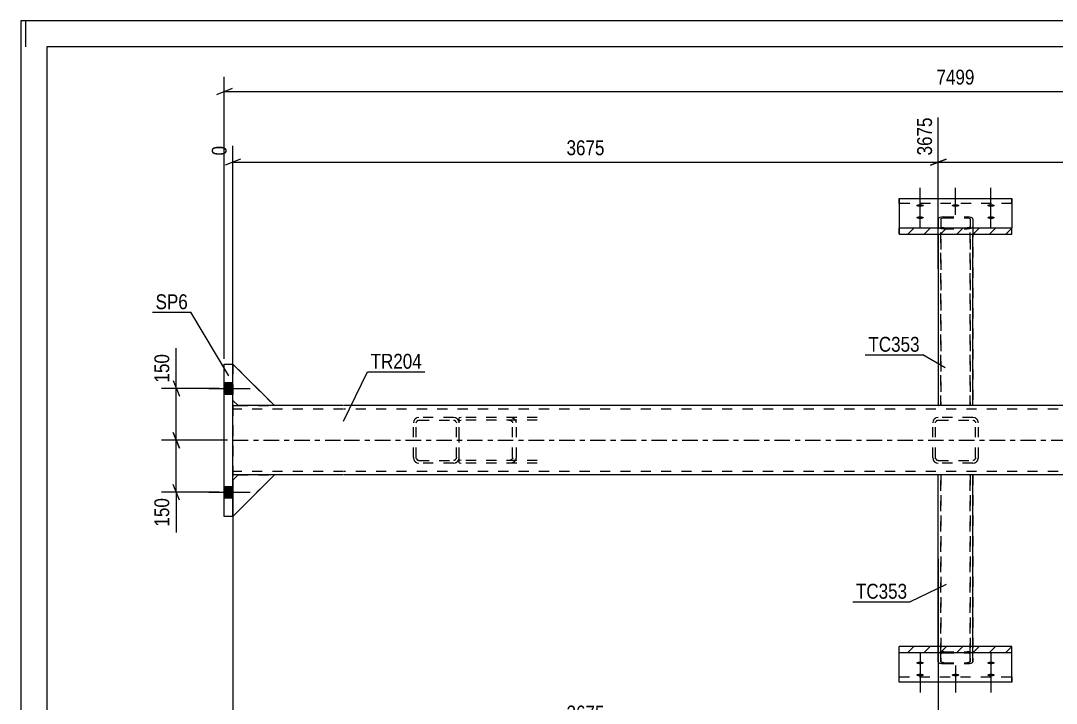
# Model space of a CAD drawing. Header units: millimetres. Extents: x 0 to 841, y 0 to 594.
# Drawn here: x 0 to 199.4, y 462.6 to 594 of the extents above; entities that cross this region are included whole.
import ezdxf

# ---------------------------------------------------------------- set-up
doc = ezdxf.new("R2010")
doc.units = ezdxf.units.MM
doc.linetypes.add('DXK_LINE_DOT2', pattern=[3.9198, 1.9599, -1.9599])
doc.linetypes.add('DXK_LINE_DOT3', pattern=[5.9187, 2.979, -0.9799, 0.9799, -0.9799])
doc.styles.add('Arial Narrow', font='ARIALN.TTF', dxfattribs={"height": 0.2})

# ---------------------------------------------------------------- blocks, each defined once
blk = doc.blocks.new('Unknown-570388081-1132')
at = {"color": 5, "linetype": 'Continuous'}
for p, q in [((841, 594), (0, 594)), ((0, 594), (0, 0)), ((1, 589), (1, 594)), ((836, 589), (5, 589)), ((5, 589), (5, 5))]:
    blk.add_line(p, q, dxfattribs=at)
blk = doc.blocks.new('Part-570388081-1737 - 1689')
at = {"color": 2, "linetype": 'Continuous'}
for p, q in [((40.85, 519.89), (41.85, 519.89)), ((40.85, 507.89), (40.85, 518.55)), ((62.19, 519.89), (48.85, 519.89)), ((176.71, 519.89), (62.29, 519.89)), ((297.75, 519.89), (183.33, 519.89)), ((41.85, 506.55), (40.85, 506.55)), ((62.19, 506.55), (48.85, 506.55)), ((176.71, 506.55), (62.29, 506.55)), ((297.75, 506.55), (183.33, 506.55))]:
    blk.add_line(p, q, dxfattribs=at)
at = {"color": 7, "linetype": 'DXK_LINE_DOT2'}
for p, q in [((40.85, 519.89), (40.85, 506.55)), ((40.85, 519.89), (40.85, 519.89)), ((40.85, 519.89), (40.85, 518.55)), ((40.85, 519.89), (40.85, 519.89)), ((40.85, 519.22), (40.85, 519.22)), ((62.19, 519.22), (40.85, 519.22)), ((40.85, 519.22), (40.85, 519.17)), ((40.85, 519.17), (40.85, 518.55)), ((48.85, 519.89), (41.85, 519.89)), ((297.75, 519.22), (62.29, 519.22)), ((183.33, 519.89), (176.71, 519.89)), ((40.85, 507.38), (40.85, 507.89)), ((40.85, 506.55), (40.85, 507.89)), ((40.85, 507.22), (40.85, 507.22)), ((62.19, 507.22), (40.85, 507.22)), ((40.85, 506.55), (40.85, 506.55)), ((40.85, 506.55), (40.85, 506.55)), ((48.85, 506.55), (41.85, 506.55)), ((297.75, 507.22), (62.29, 507.22)), ((183.33, 506.55), (176.71, 506.55))]:
    blk.add_line(p, q, dxfattribs=at)
at = {"color": 7, "linetype": 'DXK_LINE_DOT3'}
for p, q in [((40.85, 513.22), (62.19, 513.22)), ((62.29, 513.22), (297.75, 513.22))]:
    blk.add_line(p, q, dxfattribs=at)
blk = doc.blocks.new('Part-570388081-1691 - 1689')
at = {"color": 7, "linetype": 'DXK_LINE_DOT2'}
for p, q in [((84.85, 517.62), (84.42, 517.56)), ((84.42, 508.88), (84.42, 517.56)), ((84.42, 516.97), (84.57, 517.05)), ((84.57, 517.05), (84.85, 517.09)), ((99.46, 517.62), (84.85, 517.62)), ((99.46, 517.09), (84.85, 517.09)), ((94.56, 517.54), (94, 517.62)), ((94, 517.09), (94.28, 517.05)), ((94.68, 516.76), (94.73, 516.55)), ((94.73, 509.89), (94.73, 516.55)), ((95.46, 516.55), (95.35, 516.96)), ((95.46, 509.89), (95.46, 516.55)), ((84.57, 509.39), (84.42, 509.47)), ((84.42, 508.88), (84.85, 508.82)), ((84.85, 509.35), (84.57, 509.39)), ((99.46, 509.35), (84.85, 509.35)), ((99.46, 508.82), (84.85, 508.82)), ((94.28, 509.39), (94, 509.35)), ((94, 508.82), (94.56, 508.9)), ((94.73, 509.89), (94.68, 509.68)), ((95.35, 509.48), (95.46, 509.89))]:
    blk.add_line(p, q, dxfattribs=at)
for centre, radius, start, end in [((94.11, 516.4), 0.668, 32.4105, 75.4453), ((94.23, 516.24), 1.34, 32.4105, 75.4453), ((94.11, 510.04), 0.668, 284.5547, 327.5895), ((94.23, 510.19), 1.34, 284.5547, 327.5895)]:
    blk.add_arc(centre, radius, start, end, dxfattribs=at)
blk = doc.blocks.new('Part-570388081-1709 - 1689')
at = {"color": 2, "linetype": 'Continuous'}
for p, q in [((176.69, 473.53), (176.69, 506.55)), ((183.33, 506.55), (176.71, 506.55)), ((183.35, 473.53), (183.35, 506.55))]:
    blk.add_line(p, q, dxfattribs=at)
at = {"color": 7, "linetype": 'DXK_LINE_DOT2'}
for p, q in [((176.69, 506.55), (176.69, 506.55)), ((176.69, 470.58), (176.69, 506.55)), ((176.71, 506.55), (176.69, 506.55)), ((176.71, 506.55), (176.69, 506.55)), ((177.22, 506.55), (177.22, 506.55)), ((177.22, 472.13), (177.22, 506.55)), ((177.22, 506.55), (177.22, 470.58)), ((182.29, 506.55), (182.29, 506.55)), ((182.29, 506.55), (182.29, 506.55)), ((182.66, 506.55), (182.69, 506.55)), ((182.78, 506.55), (182.82, 506.55)), ((182.82, 506.55), (182.82, 506.55)), ((182.82, 472.13), (182.82, 506.55)), ((182.82, 506.55), (182.82, 470.58)), ((183.35, 506.55), (183.33, 506.55)), ((183.35, 506.55), (183.33, 506.55)), ((183.35, 506.55), (183.35, 506.55)), ((183.35, 506.55), (183.35, 470.58)), ((176.69, 472.13), (176.69, 473.53)), ((183.35, 472.13), (183.35, 473.53)), ((176.77, 472.27), (176.69, 472.13)), ((176.69, 470.58), (176.69, 472.13)), ((177, 472.39), (176.77, 472.27)), ((177.35, 472.47), (177, 472.39)), ((177.22, 472.13), (177.26, 472.2)), ((177.22, 470.58), (177.22, 472.13)), ((177.26, 472.2), (177.38, 472.26)), ((177.75, 472.5), (177.35, 472.47)), ((177.38, 472.26), (177.55, 472.3)), ((177.55, 472.3), (177.75, 472.32)), ((177.75, 472.5), (182.29, 472.5)), ((177.75, 472.32), (182.29, 472.32)), ((182.69, 472.47), (182.29, 472.5)), ((182.29, 472.32), (182.49, 472.3)), ((182.49, 472.3), (182.66, 472.26)), ((182.66, 472.26), (182.78, 472.2)), ((183.04, 472.39), (182.69, 472.47)), ((182.78, 472.2), (182.82, 472.13)), ((182.82, 470.58), (182.82, 472.13)), ((183.27, 472.27), (183.04, 472.39)), ((183.35, 472.13), (183.27, 472.27)), ((183.35, 470.58), (183.35, 472.13)), ((176.69, 470.58), (176.77, 470.44)), ((176.77, 470.44), (177, 470.32)), ((177, 470.32), (177.35, 470.25)), ((177.26, 470.51), (177.22, 470.58)), ((177.38, 470.45), (177.26, 470.51)), ((177.35, 470.25), (177.75, 470.22)), ((177.55, 470.41), (177.38, 470.45)), ((177.75, 470.4), (177.55, 470.41)), ((177.75, 470.4), (182.29, 470.4)), ((177.75, 470.22), (182.29, 470.22)), ((182.49, 470.41), (182.29, 470.4)), ((182.29, 470.22), (182.69, 470.25)), ((182.66, 470.45), (182.49, 470.41)), ((182.78, 470.51), (182.66, 470.45)), ((182.69, 470.25), (183.04, 470.32)), ((182.82, 470.58), (182.78, 470.51)), ((183.04, 470.32), (183.27, 470.44)), ((183.27, 470.44), (183.35, 470.58))]:
    blk.add_line(p, q, dxfattribs=at)
blk = doc.blocks.new('Part-570388081-1693 - 1689')
at = {"color": 7, "linetype": 'DXK_LINE_DOT2'}
for p, q in [((75.7, 516.96), (75.62, 516.55)), ((75.62, 509.89), (75.62, 516.55)), ((75.62, 516.55), (75.62, 516.55)), ((76.15, 516.55), (76.19, 516.76)), ((76.15, 516.55), (76.15, 516.55)), ((76.15, 509.89), (76.15, 516.55)), ((76.69, 517.62), (76.28, 517.54)), ((76.48, 517.05), (76.69, 517.09)), ((83.35, 517.62), (76.69, 517.62)), ((76.69, 517.09), (76.69, 517.09)), ((76.69, 517.09), (83.35, 517.09)), ((83.76, 517.54), (83.35, 517.62)), ((83.35, 517.09), (83.35, 517.09)), ((83.35, 517.09), (83.56, 517.05)), ((83.85, 516.76), (83.89, 516.55)), ((83.89, 516.55), (83.89, 516.55)), ((83.89, 509.89), (83.89, 516.55)), ((84.42, 516.55), (84.34, 516.96)), ((84.42, 509.89), (84.42, 516.55)), ((84.42, 516.55), (84.42, 516.55)), ((75.62, 509.89), (75.62, 509.89)), ((75.62, 509.89), (75.7, 509.48)), ((76.15, 509.89), (76.15, 509.89)), ((76.19, 509.68), (76.15, 509.89)), ((76.28, 508.9), (76.69, 508.82)), ((76.69, 509.35), (76.48, 509.39)), ((76.69, 509.35), (76.69, 509.35)), ((76.69, 509.35), (83.35, 509.35)), ((83.35, 508.82), (76.69, 508.82)), ((83.56, 509.39), (83.35, 509.35)), ((83.35, 509.35), (83.35, 509.35)), ((83.35, 508.82), (83.76, 508.9)), ((83.89, 509.89), (83.85, 509.68)), ((83.89, 509.89), (83.89, 509.89)), ((84.34, 509.48), (84.42, 509.89)), ((84.42, 509.89), (84.42, 509.89))]:
    blk.add_line(p, q, dxfattribs=at)
at = {"color": 7, "linetype": 'DXK_LINE_DOT3'}
blk.add_line((80.02, 513.22), (80.02, 513.22), dxfattribs=at)
at = {"color": 7, "linetype": 'DXK_LINE_DOT2'}
for centre, radius, start, end in [((76.69, 516.55), 1.07, 112.5, 157.5), ((76.69, 516.55), 0.533, 112.5, 157.5), ((83.35, 516.55), 0.533, 22.5, 67.5), ((83.35, 516.55), 1.07, 22.5, 67.5), ((76.69, 509.89), 1.07, 202.5, 247.5), ((76.69, 509.89), 0.533, 202.5, 247.5), ((83.35, 509.89), 0.533, 292.5, 337.5), ((83.35, 509.89), 1.07, 292.5, 337.5)]:
    blk.add_arc(centre, radius, start, end, dxfattribs=at)
blk = doc.blocks.new('Part-570388081-1758 - 1689')
at = {"linetype": 'Continuous'}
h = blk.add_hatch(dxfattribs=at)
h.set_pattern_fill('', scale=0.7, style=0, pattern_type=0)
h.set_pattern_definition([(45, (190.8533, 554.0473), (-1.57154, 1.57154), [])])
h.paths.add_polyline_path([(190.85, 552.91), (190.85, 554.05), (169.19, 554.05), (169.19, 552.91)])
at = {"color": 2, "linetype": 'Continuous'}
for p, q in [((169.19, 559.79), (169.19, 554.05)), ((169.19, 559.79), (190.85, 559.79)), ((190.85, 559.79), (190.85, 554.05)), ((169.19, 552.91), (169.19, 554.05)), ((190.85, 554.05), (169.19, 554.05)), ((169.19, 552.91), (190.85, 552.91)), ((190.85, 552.91), (190.85, 554.05))]:
    blk.add_line(p, q, dxfattribs=at)
at = {"color": 7, "linetype": 'DXK_LINE_DOT2'}
for p, q in [((169.19, 558.79), (169.19, 559.79)), ((190.85, 558.79), (169.19, 558.79)), ((190.85, 558.79), (190.85, 559.79)), ((169.19, 554.05), (169.19, 552.91)), ((190.85, 552.91), (190.85, 554.05))]:
    blk.add_line(p, q, dxfattribs=at)
blk = doc.blocks.new('Bolt-570388081-1714 - 1689')
at = {"linetype": 'Continuous'}
for points in [[(173.19, 558.17), (173.03, 558.17), (172.89, 558.19), (172.76, 558.22), (172.64, 558.25), (172.55, 558.29), (172.49, 558.34), (172.46, 558.39), (172.46, 558.45), (172.49, 558.5), (172.55, 558.55), (172.64, 558.59), (172.76, 558.62), (172.89, 558.65), (173.03, 558.67), (173.19, 558.67), (173.34, 558.67), (173.48, 558.65), (173.62, 558.62), (173.73, 558.59), (173.82, 558.55), (173.88, 558.5), (173.92, 558.45), (173.92, 558.39), (173.88, 558.34), (173.82, 558.29), (173.73, 558.25), (173.62, 558.22), (173.48, 558.19), (173.34, 558.17)], [(180.02, 558.17), (179.87, 558.17), (179.72, 558.19), (179.59, 558.22), (179.48, 558.25), (179.38, 558.29), (179.32, 558.34), (179.29, 558.39), (179.29, 558.45), (179.32, 558.5), (179.38, 558.55), (179.48, 558.59), (179.59, 558.62), (179.72, 558.65), (179.87, 558.67), (180.02, 558.67), (180.17, 558.67), (180.32, 558.65), (180.45, 558.62), (180.56, 558.59), (180.66, 558.55), (180.72, 558.5), (180.75, 558.45), (180.75, 558.39), (180.72, 558.34), (180.66, 558.29), (180.56, 558.25), (180.45, 558.22), (180.32, 558.19), (180.17, 558.17)], [(186.85, 558.17), (186.7, 558.17), (186.56, 558.19), (186.42, 558.22), (186.31, 558.25), (186.22, 558.29), (186.16, 558.34), (186.12, 558.39), (186.12, 558.45), (186.16, 558.5), (186.22, 558.55), (186.31, 558.59), (186.42, 558.62), (186.56, 558.65), (186.7, 558.67), (186.85, 558.67), (187.01, 558.67), (187.15, 558.65), (187.28, 558.62), (187.4, 558.59), (187.49, 558.55), (187.55, 558.5), (187.58, 558.45), (187.58, 558.39), (187.55, 558.34), (187.49, 558.29), (187.4, 558.25), (187.28, 558.22), (187.15, 558.19), (187.01, 558.17)], [(173.19, 555.83), (173.03, 555.84), (172.89, 555.85), (172.76, 555.88), (172.64, 555.92), (172.55, 555.96), (172.49, 556.01), (172.46, 556.06), (172.46, 556.11), (172.49, 556.16), (172.55, 556.21), (172.64, 556.25), (172.76, 556.29), (172.89, 556.31), (173.03, 556.33), (173.19, 556.33), (173.34, 556.33), (173.48, 556.31), (173.62, 556.29), (173.73, 556.25), (173.82, 556.21), (173.88, 556.16), (173.92, 556.11), (173.92, 556.06), (173.88, 556.01), (173.82, 555.96), (173.73, 555.92), (173.62, 555.88), (173.48, 555.85), (173.34, 555.84)], [(186.85, 555.83), (186.7, 555.84), (186.56, 555.85), (186.42, 555.88), (186.31, 555.92), (186.22, 555.96), (186.16, 556.01), (186.12, 556.06), (186.12, 556.11), (186.16, 556.16), (186.22, 556.21), (186.31, 556.25), (186.42, 556.29), (186.56, 556.31), (186.7, 556.33), (186.85, 556.33), (187.01, 556.33), (187.15, 556.31), (187.28, 556.29), (187.4, 556.25), (187.49, 556.21), (187.55, 556.16), (187.58, 556.11), (187.58, 556.06), (187.55, 556.01), (187.49, 555.96), (187.4, 555.92), (187.28, 555.88), (187.15, 555.85), (187.01, 555.84)]]:
    blk.add_hatch(color=1, dxfattribs=at).paths.add_polyline_path(points)
at = {"color": 1, "linetype": 'Continuous'}
for p, q in [((173.19, 556.6), (173.19, 561.8)), ((180.02, 556.6), (180.02, 561.8)), ((186.85, 556.6), (186.85, 561.8)), ((173.19, 554.27), (173.19, 559.47)), ((186.85, 554.27), (186.85, 559.47))]:
    blk.add_line(p, q, dxfattribs=at)
blk = doc.blocks.new('Bolt-570388081-1717 - 1689')
at = {"linetype": 'Continuous'}
for points in [[(173.19, 470.61), (173.34, 470.6), (173.48, 470.58), (173.62, 470.56), (173.73, 470.52), (173.82, 470.48), (173.88, 470.43), (173.92, 470.38), (173.92, 470.33), (173.88, 470.28), (173.82, 470.23), (173.73, 470.19), (173.62, 470.15), (173.48, 470.13), (173.34, 470.11), (173.19, 470.1), (173.03, 470.11), (172.89, 470.13), (172.76, 470.15), (172.64, 470.19), (172.55, 470.23), (172.49, 470.28), (172.46, 470.33), (172.46, 470.38), (172.49, 470.43), (172.55, 470.48), (172.64, 470.52), (172.76, 470.56), (172.89, 470.58), (173.03, 470.6)], [(186.85, 470.61), (187.01, 470.6), (187.15, 470.58), (187.28, 470.56), (187.4, 470.52), (187.49, 470.48), (187.55, 470.43), (187.58, 470.38), (187.58, 470.33), (187.55, 470.28), (187.49, 470.23), (187.4, 470.19), (187.28, 470.15), (187.15, 470.13), (187.01, 470.11), (186.85, 470.1), (186.7, 470.11), (186.55, 470.13), (186.42, 470.15), (186.31, 470.19), (186.22, 470.23), (186.16, 470.28), (186.12, 470.33), (186.12, 470.38), (186.16, 470.43), (186.22, 470.48), (186.31, 470.52), (186.42, 470.56), (186.55, 470.58), (186.7, 470.6)], [(173.19, 468.27), (173.34, 468.26), (173.48, 468.25), (173.62, 468.22), (173.73, 468.19), (173.82, 468.14), (173.88, 468.1), (173.92, 468.04), (173.92, 467.99), (173.88, 467.94), (173.82, 467.89), (173.73, 467.85), (173.62, 467.82), (173.48, 467.79), (173.34, 467.77), (173.19, 467.77), (173.03, 467.77), (172.89, 467.79), (172.76, 467.82), (172.64, 467.85), (172.55, 467.89), (172.49, 467.94), (172.46, 467.99), (172.46, 468.04), (172.49, 468.1), (172.55, 468.14), (172.64, 468.19), (172.76, 468.22), (172.89, 468.25), (173.03, 468.26)], [(180.02, 468.27), (180.17, 468.26), (180.32, 468.25), (180.45, 468.22), (180.56, 468.19), (180.65, 468.14), (180.72, 468.1), (180.75, 468.04), (180.75, 467.99), (180.72, 467.94), (180.65, 467.89), (180.56, 467.85), (180.45, 467.82), (180.32, 467.79), (180.17, 467.77), (180.02, 467.77), (179.87, 467.77), (179.72, 467.79), (179.59, 467.82), (179.47, 467.85), (179.38, 467.89), (179.32, 467.94), (179.29, 467.99), (179.29, 468.04), (179.32, 468.1), (179.38, 468.14), (179.47, 468.19), (179.59, 468.22), (179.72, 468.25), (179.87, 468.26)], [(186.85, 468.27), (187.01, 468.26), (187.15, 468.25), (187.28, 468.22), (187.4, 468.19), (187.49, 468.14), (187.55, 468.1), (187.58, 468.04), (187.58, 467.99), (187.55, 467.94), (187.49, 467.89), (187.4, 467.85), (187.28, 467.82), (187.15, 467.79), (187.01, 467.77), (186.85, 467.77), (186.7, 467.77), (186.55, 467.79), (186.42, 467.82), (186.31, 467.85), (186.22, 467.89), (186.16, 467.94), (186.12, 467.99), (186.12, 468.04), (186.16, 468.1), (186.22, 468.14), (186.31, 468.19), (186.42, 468.22), (186.55, 468.25), (186.7, 468.26)]]:
    blk.add_hatch(color=1, dxfattribs=at).paths.add_polyline_path(points)
at = {"color": 1, "linetype": 'Continuous'}
for p, q in [((173.19, 472.17), (173.19, 466.97)), ((186.85, 472.17), (186.85, 466.97)), ((173.19, 469.84), (173.19, 464.64)), ((180.02, 469.84), (180.02, 464.64)), ((186.85, 469.84), (186.85, 464.64))]:
    blk.add_line(p, q, dxfattribs=at)
blk = doc.blocks.new('Bolt-570388081-1718 - 1689')
at = {"linetype": 'Continuous'}
for points in [[(40.85, 522.12), (40.85, 524.32), (39.19, 524.32), (39.19, 522.12)], [(40.85, 522.12), (40.85, 524.32), (39.19, 524.32), (39.19, 522.12)], [(40.85, 502.12), (40.85, 504.32), (39.19, 504.32), (39.19, 502.12)], [(40.85, 502.12), (40.85, 504.32), (39.19, 504.32), (39.19, 502.12)]]:
    blk.add_hatch(color=1, dxfattribs=at).paths.add_polyline_path(points)
at = {"color": 1, "linetype": 'Continuous'}
for p, q in [((36.25, 523.22), (44.19, 523.22)), ((36.25, 523.22), (44.19, 523.22)), ((39.19, 524.32), (40.85, 524.32)), ((39.19, 524.32), (40.85, 524.32)), ((39.19, 522.12), (40.85, 522.12)), ((39.19, 522.12), (40.85, 522.12)), ((36.25, 503.22), (44.19, 503.22)), ((36.25, 503.22), (44.19, 503.22)), ((39.19, 504.32), (40.85, 504.32)), ((39.19, 504.32), (40.85, 504.32)), ((39.19, 502.12), (40.85, 502.12)), ((39.19, 502.12), (40.85, 502.12))]:
    blk.add_line(p, q, dxfattribs=at)
blk = doc.blocks.new('Part-570388081-1738 - 1689')
at = {"color": 7, "linetype": 'DXK_LINE_DOT2'}
for p, q in [((175.7, 516.96), (175.62, 516.55)), ((175.62, 509.89), (175.62, 516.55)), ((175.62, 516.55), (175.62, 516.55)), ((176.15, 516.55), (176.19, 516.76)), ((176.15, 516.55), (176.15, 516.55)), ((176.15, 509.89), (176.15, 516.55)), ((176.69, 517.62), (176.28, 517.54)), ((176.48, 517.05), (176.69, 517.09)), ((183.35, 517.62), (176.69, 517.62)), ((176.69, 517.09), (176.69, 517.09)), ((176.69, 517.09), (183.35, 517.09)), ((183.76, 517.54), (183.35, 517.62)), ((183.35, 517.09), (183.35, 517.09)), ((183.35, 517.09), (183.56, 517.05)), ((183.85, 516.76), (183.89, 516.55)), ((183.89, 516.55), (183.89, 516.55)), ((183.89, 509.89), (183.89, 516.55)), ((184.42, 516.55), (184.34, 516.96)), ((184.42, 509.89), (184.42, 516.55)), ((184.42, 516.55), (184.42, 516.55)), ((175.62, 509.89), (175.62, 509.89)), ((175.62, 509.89), (175.7, 509.48)), ((176.15, 509.89), (176.15, 509.89)), ((176.19, 509.68), (176.15, 509.89)), ((176.28, 508.9), (176.69, 508.82)), ((176.69, 509.35), (176.48, 509.39)), ((176.69, 509.35), (176.69, 509.35)), ((176.69, 509.35), (183.35, 509.35)), ((183.35, 508.82), (176.69, 508.82)), ((183.56, 509.39), (183.35, 509.35)), ((183.35, 509.35), (183.35, 509.35)), ((183.35, 508.82), (183.76, 508.9)), ((183.89, 509.89), (183.85, 509.68)), ((183.89, 509.89), (183.89, 509.89)), ((184.34, 509.48), (184.42, 509.89)), ((184.42, 509.89), (184.42, 509.89))]:
    blk.add_line(p, q, dxfattribs=at)
for centre, radius, start, end in [((176.69, 516.55), 1.07, 112.5, 157.5), ((176.69, 516.55), 0.533, 112.5, 157.5), ((183.35, 516.55), 0.533, 22.5, 67.5), ((183.35, 516.55), 1.07, 22.5, 67.5), ((176.69, 509.89), 1.07, 202.5, 247.5), ((176.69, 509.89), 0.533, 202.5, 247.5), ((183.35, 509.89), 0.533, 292.5, 337.5), ((183.35, 509.89), 1.07, 292.5, 337.5)]:
    blk.add_arc(centre, radius, start, end, dxfattribs=at)
blk = doc.blocks.new('Part-570388081-1742 - 1689')
at = {"color": 7, "linetype": 'DXK_LINE_DOT2'}
for p, q in [((48.85, 519.89), (40.85, 527.89)), ((40.85, 527.89), (40.85, 520.89)), ((40.85, 520.89), (40.85, 527.89)), ((40.85, 520.89), (41.85, 519.89)), ((41.85, 519.89), (48.85, 519.89))]:
    blk.add_line(p, q, dxfattribs=at)
blk = doc.blocks.new('Part-570388081-1745 - 1689')
at = {"color": 2, "linetype": 'Continuous'}
for p, q in [((48.85, 519.89), (40.85, 527.89)), ((40.85, 520.89), (41.85, 519.89)), ((48.85, 519.89), (41.85, 519.89))]:
    blk.add_line(p, q, dxfattribs=at)
at = {"color": 7, "linetype": 'DXK_LINE_DOT2'}
for p, q in [((40.85, 527.89), (40.85, 520.89)), ((40.85, 520.89), (40.85, 527.89))]:
    blk.add_line(p, q, dxfattribs=at)
blk = doc.blocks.new('Part-570388081-1748 - 1689')
at = {"color": 7, "linetype": 'DXK_LINE_DOT2'}
for p, q in [((48.85, 519.89), (40.85, 527.89)), ((40.85, 527.89), (40.85, 520.89)), ((40.85, 520.89), (40.85, 527.89)), ((40.85, 520.89), (41.85, 519.89)), ((41.85, 519.89), (48.85, 519.89))]:
    blk.add_line(p, q, dxfattribs=at)
blk = doc.blocks.new('Part-570388081-1749 - 1689')
at = {"color": 7, "linetype": 'DXK_LINE_DOT2'}
for p, q in [((40.85, 505.55), (41.85, 506.55)), ((48.85, 506.55), (40.85, 498.55)), ((41.85, 506.55), (48.85, 506.55)), ((40.85, 498.55), (40.85, 505.55)), ((40.85, 505.55), (40.85, 498.55))]:
    blk.add_line(p, q, dxfattribs=at)
blk = doc.blocks.new('Part-570388081-1750 - 1689')
at = {"color": 2, "linetype": 'Continuous'}
for p, q in [((40.85, 505.55), (41.85, 506.55)), ((48.85, 506.55), (40.85, 498.55)), ((48.85, 506.55), (41.85, 506.55))]:
    blk.add_line(p, q, dxfattribs=at)
at = {"color": 7, "linetype": 'DXK_LINE_DOT2'}
blk.add_line((40.85, 498.55), (40.85, 505.55), dxfattribs=at)
blk.add_line((40.85, 498.55), (40.85, 505.55), dxfattribs=at)
blk = doc.blocks.new('Part-570388081-1751 - 1689')
at = {"color": 7, "linetype": 'DXK_LINE_DOT2'}
for p, q in [((40.85, 505.55), (41.85, 506.55)), ((48.85, 506.55), (40.85, 498.55)), ((41.85, 506.55), (48.85, 506.55)), ((40.85, 498.55), (40.85, 505.55)), ((40.85, 505.55), (40.85, 498.55))]:
    blk.add_line(p, q, dxfattribs=at)
blk = doc.blocks.new('Part-570388081-1761 - 1689')
at = {"linetype": 'Continuous'}
h = blk.add_hatch(dxfattribs=at)
h.set_pattern_fill('', scale=0.7, style=0, pattern_type=0)
h.set_pattern_definition([(45, (190.8532, 473.5267), (-1.57154, 1.57154), [])])
h.paths.add_polyline_path([(190.85, 472.39), (190.85, 473.53), (169.19, 473.53), (169.19, 472.39)])
at = {"color": 7, "linetype": 'DXK_LINE_DOT2'}
for p, q in [((169.19, 472.39), (169.19, 473.53)), ((190.85, 472.39), (190.85, 473.53)), ((169.19, 466.65), (169.19, 467.65)), ((169.19, 467.65), (190.85, 467.65)), ((190.85, 467.65), (190.85, 466.65))]:
    blk.add_line(p, q, dxfattribs=at)
at = {"color": 2, "linetype": 'Continuous'}
for p, q in [((169.19, 472.39), (169.19, 473.53)), ((190.85, 473.53), (169.19, 473.53)), ((190.85, 472.39), (190.85, 473.53)), ((169.19, 466.65), (169.19, 472.39)), ((169.19, 472.39), (190.85, 472.39)), ((190.85, 466.65), (190.85, 472.39)), ((190.85, 466.65), (169.19, 466.65))]:
    blk.add_line(p, q, dxfattribs=at)
blk = doc.blocks.new('Part-570388081-1767 - 1689')
at = {"color": 7, "linetype": 'DXK_LINE_DOT2'}
for p, q in [((176.77, 556), (176.69, 555.86)), ((176.69, 555.86), (176.69, 552.91)), ((176.69, 555.86), (176.69, 519.89)), ((177, 556.11), (176.77, 556)), ((177.35, 556.19), (177, 556.11)), ((177.22, 555.86), (177.26, 555.93)), ((177.22, 555.86), (177.22, 554.05)), ((177.22, 555.86), (177.22, 519.89)), ((177.26, 555.93), (177.38, 555.99)), ((177.75, 556.22), (177.35, 556.19)), ((177.38, 555.99), (177.55, 556.02)), ((177.55, 556.02), (177.75, 556.04)), ((177.75, 556.22), (182.29, 556.22)), ((177.75, 556.04), (182.29, 556.04)), ((182.69, 556.19), (182.29, 556.22)), ((182.29, 556.04), (182.49, 556.02)), ((182.49, 556.02), (182.66, 555.99)), ((182.66, 555.99), (182.78, 555.93)), ((183.04, 556.11), (182.69, 556.19)), ((182.78, 555.93), (182.82, 555.86)), ((182.82, 555.86), (182.82, 554)), ((182.82, 555.86), (182.82, 519.89)), ((183.27, 556), (183.04, 556.11)), ((183.35, 555.86), (183.27, 556)), ((183.35, 555.86), (183.35, 552.91)), ((176.69, 554.31), (176.77, 554.17)), ((176.77, 554.17), (177, 554.05)), ((177, 554.05), (177.35, 553.97)), ((177.26, 554.24), (177.22, 554.31)), ((177.22, 519.89), (177.22, 554.05)), ((177.38, 554.18), (177.26, 554.24)), ((177.35, 553.97), (177.75, 553.94)), ((177.55, 554.14), (177.38, 554.18)), ((177.75, 554.12), (177.55, 554.14)), ((177.75, 554.12), (182.29, 554.12)), ((177.75, 553.94), (182.29, 553.94)), ((182.49, 554.14), (182.29, 554.12)), ((182.29, 553.94), (182.69, 553.97)), ((182.66, 554.18), (182.49, 554.14)), ((182.78, 554.24), (182.66, 554.18)), ((182.69, 553.97), (183.04, 554.05)), ((182.82, 554.31), (182.78, 554.24)), ((182.82, 519.89), (182.82, 554)), ((183.04, 554.05), (183.27, 554.17)), ((183.27, 554.17), (183.35, 554.31)), ((183.35, 554.31), (183.35, 519.89)), ((176.69, 519.89), (176.69, 519.89)), ((176.69, 519.89), (176.71, 519.89)), ((176.71, 519.89), (176.69, 519.89)), ((177.22, 519.89), (177.22, 519.89)), ((182.29, 519.89), (182.29, 519.89)), ((182.29, 519.89), (182.29, 519.89)), ((183.04, 519.89), (182.69, 519.89)), ((182.78, 519.89), (182.82, 519.89)), ((182.82, 519.89), (182.82, 519.89)), ((183.33, 519.89), (183.35, 519.89)), ((183.35, 519.89), (183.33, 519.89)), ((183.35, 519.89), (183.35, 519.89))]:
    blk.add_line(p, q, dxfattribs=at)
at = {"color": 2, "linetype": 'Continuous'}
for p, q in [((176.69, 552.91), (176.69, 519.89)), ((183.35, 519.89), (183.35, 552.91)), ((182.69, 519.89), (176.71, 519.89)), ((183.27, 519.89), (182.69, 519.89)), ((183.33, 519.89), (183.27, 519.89))]:
    blk.add_line(p, q, dxfattribs=at)
blk = doc.blocks.new('Part-570388081-1788 - 1689')
at = {"color": 2, "linetype": 'Continuous'}
for p, q in [((39.19, 527.89), (39.19, 527.89)), ((39.19, 527.89), (40.85, 527.89)), ((39.19, 498.55), (39.19, 527.89)), ((40.85, 498.55), (40.85, 527.89)), ((39.19, 498.55), (39.19, 498.55)), ((40.85, 498.55), (39.19, 498.55)), ((40.85, 498.55), (40.85, 498.55))]:
    blk.add_line(p, q, dxfattribs=at)
at = {"color": 7, "linetype": 'DXK_LINE_DOT2'}
for p, q in [((39.19, 498.55), (39.19, 527.89)), ((40.85, 527.89), (40.85, 498.55))]:
    blk.add_line(p, q, dxfattribs=at)
blk = doc.blocks.new('StraightDimension-570388081-8613 - 1689')
at = {"color": 7, "linetype": 'Continuous'}
for p, q in [((40.85, 505.55), (40.85, 454.79)), ((176.69, 490.42), (176.69, 449.3)), ((42.35, 458.52), (39.35, 457.32)), ((40.85, 457.92), (176.69, 457.92)), ((175.19, 457.32), (178.19, 458.52))]:
    blk.add_line(p, q, dxfattribs=at)
at = {"color": 0}
blk.add_wipeout([(113.03, 458.67), (113.03, 462.87), (104.51, 462.87), (104.51, 458.67)], dxfattribs=at)
at = {"color": 0, "linetype": 'Continuous'}
for points in [[(40.25, 457.22), (36.05, 457.22), (36.05, 454.19), (40.25, 454.19)], [(176.09, 457.22), (171.89, 457.22), (171.89, 448.7), (176.09, 448.7)]]:
    blk.add_wipeout(points, dxfattribs=at)
at = {"color": 3, "style": 'Arial Narrow'}
blk.add_text('3675', height=2.863, dxfattribs=at).set_placement((105.11, 459.27))
at = {"color": 3, "linetype": 'Continuous', "style": 'Arial Narrow'}
for s, height, p in [('0', 2.86, (39.65, 454.79)), ('3675', 2.863, (175.49, 449.3))]:
    blk.add_text(s, height=height, rotation=90.0002, dxfattribs=at).set_placement(p)
blk = doc.blocks.new('StraightDimension-570388081-8587 - 1689')
at = {"color": 7, "linetype": 'Continuous'}
for p, q in [((176.69, 546.26), (176.69, 575.37)), ((319.22, 520.89), (319.22, 575.37)), ((178.19, 567.36), (175.19, 566.16)), ((176.69, 566.76), (319.22, 566.76)), ((317.72, 566.16), (320.72, 567.36))]:
    blk.add_line(p, q, dxfattribs=at)
at = {"color": 0, "linetype": 'Continuous'}
blk.add_wipeout([(318.62, 575.97), (314.42, 575.97), (314.42, 567.46), (318.62, 567.46)], dxfattribs=at)
at = {"color": 0}
blk.add_wipeout([(252.21, 567.51), (252.21, 571.71), (243.7, 571.71), (243.7, 567.51)], dxfattribs=at)
at = {"color": 3, "linetype": 'Continuous', "style": 'Arial Narrow'}
blk.add_text('7449', height=2.863, rotation=90.0002, dxfattribs=at).set_placement((318.02, 568.06))
at = {"color": 3, "style": 'Arial Narrow'}
blk.add_text('3774', height=2.863, dxfattribs=at).set_placement((244.3, 568.11))
blk = doc.blocks.new('StraightDimension-570388081-8588 - 1689')
at = {"color": 7, "linetype": 'Continuous'}
for p, q in [((176.69, 546.26), (176.69, 575.37)), ((40.85, 520.89), (40.85, 569.89)), ((42.35, 567.36), (39.35, 566.16)), ((40.85, 566.76), (176.69, 566.76)), ((175.19, 566.16), (178.19, 567.36))]:
    blk.add_line(p, q, dxfattribs=at)
at = {"color": 0, "linetype": 'Continuous'}
for points in [[(176.09, 575.97), (171.89, 575.97), (171.89, 567.46), (176.09, 567.46)], [(40.25, 570.49), (36.05, 570.49), (36.05, 567.46), (40.25, 567.46)]]:
    blk.add_wipeout(points, dxfattribs=at)
at = {"color": 0}
blk.add_wipeout([(113.03, 567.51), (113.03, 571.71), (104.51, 571.71), (104.51, 567.51)], dxfattribs=at)
at = {"color": 3, "linetype": 'Continuous', "style": 'Arial Narrow'}
for s, height, p in [('3675', 2.863, (175.49, 568.06)), ('0', 2.86, (39.65, 568.06))]:
    blk.add_text(s, height=height, rotation=90.0002, dxfattribs=at).set_placement(p)
at = {"color": 3, "style": 'Arial Narrow'}
blk.add_text('3675', height=2.863, dxfattribs=at).set_placement((105.11, 568.11))
blk = doc.blocks.new('StraightDimension-570388081-8766 - 1689')
at = {"color": 7, "linetype": 'Continuous'}
for p, q in [((29.35, 524.72), (30.55, 521.72)), ((38.19, 523.22), (27.1, 523.22)), ((29.95, 513.22), (29.95, 523.22)), ((30.55, 511.72), (29.35, 514.72)), ((39.85, 513.22), (27.1, 513.22))]:
    blk.add_line(p, q, dxfattribs=at)
at = {"color": 0}
blk.add_wipeout([(29.2, 530.43), (25, 530.43), (25, 523.74), (29.2, 523.74)], dxfattribs=at)
at = {"color": 7, "linetype": 'Continuous'}
blk.add_line((29.95, 523.22), (29.95, 530.95), dxfattribs=at)
blk.add_line((29.95, 523.22), (29.95, 530.95), dxfattribs=at)
at = {"color": 3, "style": 'Arial Narrow'}
blk.add_text('150', height=2.863, rotation=90.0002, dxfattribs=at).set_placement((28.6, 524.34))
blk = doc.blocks.new('StraightDimension-570388081-8612 - 1689')
at = {"color": 7, "linetype": 'Continuous'}
for p, q in [((319.19, 505.55), (319.19, 449.3)), ((176.69, 490.42), (176.69, 449.3)), ((178.19, 458.52), (175.19, 457.32)), ((176.69, 457.92), (319.19, 457.92)), ((317.69, 457.32), (320.69, 458.52))]:
    blk.add_line(p, q, dxfattribs=at)
at = {"color": 0}
blk.add_wipeout([(252.19, 458.67), (252.19, 462.87), (243.68, 462.87), (243.68, 458.67)], dxfattribs=at)
at = {"color": 0, "linetype": 'Continuous'}
blk.add_wipeout([(318.59, 457.22), (314.39, 457.22), (314.39, 448.7), (318.59, 448.7)], dxfattribs=at)
at = {"color": 3, "style": 'Arial Narrow'}
blk.add_text('3774', height=2.863, dxfattribs=at).set_placement((244.28, 459.27))
at = {"color": 3, "linetype": 'Continuous', "style": 'Arial Narrow'}
blk.add_text('7449', height=2.863, rotation=90.0002, dxfattribs=at).set_placement((317.99, 449.3))
blk = doc.blocks.new('StraightDimension-570388081-8501 - 1689')
at = {"color": 7, "linetype": 'Continuous'}
for p, q in [((39.19, 528.89), (39.19, 583.21)), ((40.69, 580.96), (37.69, 579.76)), ((39.19, 580.36), (320.85, 580.36))]:
    blk.add_line(p, q, dxfattribs=at)
at = {"color": 0}
blk.add_wipeout([(184.28, 581.11), (184.28, 585.31), (175.76, 585.31), (175.76, 581.11)], dxfattribs=at)
at = {"color": 3, "style": 'Arial Narrow'}
blk.add_text('7499', height=2.863, dxfattribs=at).set_placement((176.36, 581.71))
blk = doc.blocks.new('StraightDimension-570388081-8767 - 1689')
at = {"color": 7, "linetype": 'Continuous'}
for p, q in [((29.35, 514.72), (30.55, 511.72)), ((39.85, 513.22), (27.1, 513.22)), ((29.95, 503.22), (29.95, 513.22)), ((30.55, 501.72), (29.35, 504.72)), ((38.19, 503.22), (27.1, 503.22))]:
    blk.add_line(p, q, dxfattribs=at)
at = {"color": 0}
blk.add_wipeout([(29.2, 502.69), (25, 502.69), (25, 496.01), (29.2, 496.01)], dxfattribs=at)
at = {"color": 7, "linetype": 'Continuous'}
blk.add_line((29.95, 503.22), (29.95, 495.49), dxfattribs=at)
blk.add_line((29.95, 503.22), (29.95, 495.49), dxfattribs=at)
at = {"color": 3, "style": 'Arial Narrow'}
blk.add_text('150', height=2.863, rotation=90.0002, dxfattribs=at).set_placement((28.6, 496.61))
blk = doc.blocks.new('Mark-570388081-1705 - 1689')
at = {"color": 0}
blk.add_wipeout([(170.7, 482.72), (170.7, 485.72), (160.84, 485.72), (160.84, 482.72)], dxfattribs=at)
blk.add_wipeout([(170.7, 482.72), (170.7, 485.72), (160.84, 485.72), (160.84, 482.72)], dxfattribs=at)
at = {"color": 30, "linetype": 'Continuous'}
for p in [(178.22, 485.44), (160.24, 482.12)]:
    blk.add_line(p, (171.3, 482.12), dxfattribs=at)
at = {"color": 3, "style": 'Arial Narrow'}
blk.add_text('TC353', height=2.863, dxfattribs=at).set_placement((160.84, 482.72))
blk = doc.blocks.new('Mark-570388081-1733 - 1689')
at = {"color": 0}
blk.add_wipeout([(77.24, 527), (77.24, 530), (67.38, 530), (67.38, 527)], dxfattribs=at)
blk.add_wipeout([(77.24, 527), (77.24, 530), (67.38, 530), (67.38, 527)], dxfattribs=at)
at = {"color": 30, "linetype": 'Continuous'}
for p, q in [((62.17, 516.87), (66.78, 526.4)), ((66.78, 526.4), (77.84, 526.4))]:
    blk.add_line(p, q, dxfattribs=at)
at = {"color": 3, "style": 'Arial Narrow'}
blk.add_text('TR204', height=2.863, dxfattribs=at).set_placement((67.38, 527))
blk = doc.blocks.new('Mark-570388081-9782 - 1689')
at = {"color": 0}
blk.add_wipeout([(32.18, 538.46), (32.18, 541.46), (25.97, 541.46), (25.97, 538.46)], dxfattribs=at)
blk.add_wipeout([(32.18, 538.46), (32.18, 541.46), (25.97, 541.46), (25.97, 538.46)], dxfattribs=at)
at = {"color": 30, "linetype": 'Continuous'}
for p in [(25.37, 537.86), (40.09, 525.61)]:
    blk.add_line(p, (32.78, 537.86), dxfattribs=at)
at = {"color": 3, "style": 'Arial Narrow'}
blk.add_text('SP6', height=2.863, dxfattribs=at).set_placement((25.97, 538.46))
blk = doc.blocks.new('Mark-570388081-1763 - 1689')
at = {"color": 0}
blk.add_wipeout([(173.11, 530.27), (173.11, 533.27), (163.25, 533.27), (163.25, 530.27)], dxfattribs=at)
blk.add_wipeout([(173.11, 530.27), (173.11, 533.27), (163.25, 533.27), (163.25, 530.27)], dxfattribs=at)
at = {"color": 30, "linetype": 'Continuous'}
for p in [(162.65, 529.67), (178.04, 527.17)]:
    blk.add_line(p, (173.71, 529.67), dxfattribs=at)
at = {"color": 3, "style": 'Arial Narrow'}
blk.add_text('TC353', height=2.863, dxfattribs=at).set_placement((163.25, 530.27))

msp = doc.modelspace()

# ---------------------------------------------------------------- block references
for name in ['Unknown-570388081-1132', 'Bolt-570388081-1714 - 1689', 'Part-570388081-1758 - 1689', 'Part-570388081-1767 - 1689', 'Part-570388081-1788 - 1689', 'Part-570388081-1742 - 1689', 'Part-570388081-1745 - 1689', 'Part-570388081-1748 - 1689', 'Bolt-570388081-1718 - 1689', 'Part-570388081-1737 - 1689', 'Part-570388081-1693 - 1689', 'Part-570388081-1691 - 1689', 'Part-570388081-1738 - 1689', 'Part-570388081-1749 - 1689', 'Part-570388081-1750 - 1689', 'Part-570388081-1751 - 1689', 'Part-570388081-1709 - 1689', 'Part-570388081-1761 - 1689', 'Bolt-570388081-1717 - 1689']:
    msp.add_blockref(name, (0, 0))

# ---------------------------------------------------------------- next in the draw order: block references
for name in ['StraightDimension-570388081-8587 - 1689', 'StraightDimension-570388081-8613 - 1689']:
    msp.add_blockref(name, (0, 0))

# ---------------------------------------------------------------- next in the draw order: block references
for name in ['StraightDimension-570388081-8588 - 1689', 'StraightDimension-570388081-8612 - 1689']:
    msp.add_blockref(name, (0, 0))

# ---------------------------------------------------------------- next in the draw order: block references
for name in ['StraightDimension-570388081-8766 - 1689', 'Mark-570388081-1705 - 1689']:
    msp.add_blockref(name, (0, 0))

# ---------------------------------------------------------------- next in the draw order: block references
for name in ['StraightDimension-570388081-8501 - 1689', 'StraightDimension-570388081-8767 - 1689']:
    msp.add_blockref(name, (0, 0))

# ---------------------------------------------------------------- next in the draw order: block references
for name in ['Mark-570388081-9782 - 1689', 'Mark-570388081-1763 - 1689', 'Mark-570388081-1733 - 1689']:
    msp.add_blockref(name, (0, 0))

doc.saveas('drawing.dxf')
